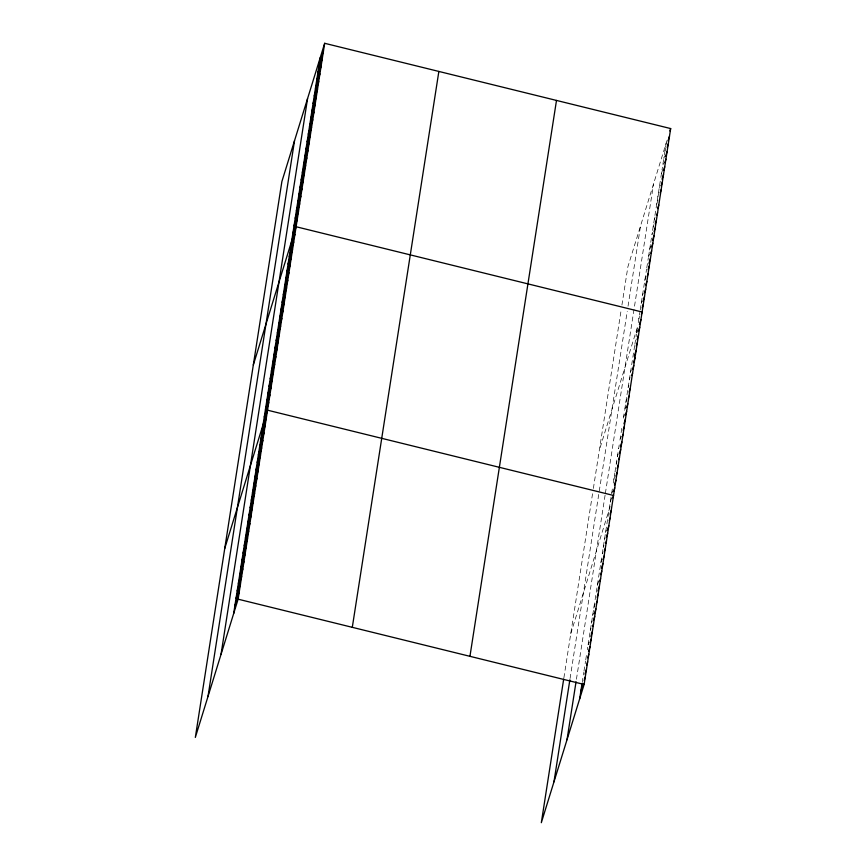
<?xml version="1.0" encoding="UTF-8"?>
<svg xmlns="http://www.w3.org/2000/svg" width="866" height="866" viewBox="0 0 866 866"><rect width="100%" height="100%" fill="white"/><g stroke="black" fill="none" stroke-linecap="round" stroke-linejoin="round"><path stroke-width="0.65" stroke-dasharray="4.33 3.25" d="M563.896 677.797L592.777 492.289M593.372 488.467L621.333 308.848M621.929 305.027L627.882 266.815L666.961 140.573M570.066 678.511L627.244 311.295M628.034 306.207L640.537 225.95M576.431 679.247L605.172 494.67M605.366 493.404L653.57 183.841M582.212 682.484L583.781 672.406M583.976 671.139L585.546 661.061M585.741 659.805L586.726 653.505M587.31 649.727L587.711 647.205M588.101 644.683L588.88 639.638M589.281 637.127L601.838 556.481M611.071 497.116L602.032 555.225L602.768 552.822M611.667 493.295L612.663 486.93M613.258 483.109L614.849 472.923M618.021 452.539L615.044 471.645L615.78 469.242M619.212 444.897L618.616 448.718L619.352 446.315M621.788 428.334L619.807 441.065L621.29 436.269M623.368 418.137L624.559 410.495M624.765 409.217L626.746 396.487M634.681 345.523L626.941 395.21L627.688 392.807M634.875 344.257L636.467 334.06M636.662 332.782L637.657 326.417L599.315 450.255M638.253 322.596L639.833 312.41M640.234 309.855L646.577 269.088M646.783 267.821L648.363 257.624M648.558 256.358L650.55 243.617M650.745 242.339L651.741 235.974M660.271 181.189L651.936 234.697L652.683 232.294M660.855 177.368L662.447 167.181M663.637 159.539L662.642 165.904L663.388 163.501M666.214 142.977L663.832 158.261L664.579 155.858M665.023 150.619L665.77 148.216M661.451 173.546L662.566 169.953M659.448 187.63L660.195 185.237M657.889 196.474L659.372 191.678M656.699 204.127L658.182 199.321M654.317 219.412L655.053 217.009M653.126 227.054L653.873 224.651M649.554 249.982L650.669 246.377M648.731 256.423L649.478 254.03M644.791 280.552L646.285 275.756M642.41 295.847L643.157 293.444M641.219 303.49L641.966 301.087M638.848 318.775L639.584 316.371M636.835 332.858L637.582 330.466M630.513 372.283L631.26 369.879M629.322 379.925L630.069 377.522M628.131 387.567L628.878 385.164M625.75 402.852L626.865 399.248M624.938 409.293L625.674 406.89M623.747 416.936L624.483 414.543M617.426 456.36L618.162 453.957M616.235 464.003L616.971 461.6M613.853 479.288L614.968 475.683M611.84 493.371L612.587 490.979M610.281 502.215L611.764 497.42M570.759 633.696L610.573 505.062M605.561 532.536L606.308 530.144M604.381 540.103L605.128 537.699M603.201 547.658L603.948 545.266M600.852 562.781L601.967 559.176M597.323 585.459L598.807 580.664M593.795 608.138L595.278 603.342M592.615 615.704L593.351 613.301M591.435 623.26L592.182 620.857M590.255 630.827L591.002 628.424M588.274 644.737L589.021 642.345"/><path stroke-width="1.3" d="M207.981 696.567L294.527 140.671M221.014 654.458L307.56 98.572M233.658 613.593L320.214 57.697M324.674 43.3L281.883 181.535L195.326 737.431L238.118 599.185L324.674 43.3L670.674 128.569L584.117 684.465L541.326 822.7L563.69 679.063M352.3 627.33L438.856 71.445M469.946 656.32L556.492 100.434M553.98 781.836L569.871 679.778M567.013 739.726L576.042 681.769M579.668 698.862L582.017 683.739M319.024 65.351L323.483 50.942M317.833 72.993L322.293 58.585M316.642 80.635L321.102 66.227M315.451 88.278L319.911 73.87M314.261 95.92L318.72 81.512M313.07 103.563L317.53 89.166M311.879 111.205L316.339 96.808M310.688 118.848L315.148 104.45M309.498 126.49L313.957 112.093M308.307 134.133L312.767 119.735M307.116 141.786L311.576 127.378M305.925 149.428L310.385 135.02M304.745 157.071L309.194 142.663M303.555 164.713L308.004 150.305M302.364 172.356L306.824 157.948M301.173 179.998L305.633 165.601M299.982 187.641L304.442 173.243M298.792 195.283L303.252 180.886M297.601 202.925L302.061 188.528M296.41 210.568L300.87 196.171M295.219 218.21L299.679 203.813M294.029 225.864L298.489 211.456M292.838 233.506L297.298 219.098M253.316 364.987L296.107 226.74L642.117 312.02L641.37 314.412M290.456 248.791L294.916 234.383M289.266 256.433L293.726 242.025M288.075 264.076L292.535 249.679M286.884 271.718L291.344 257.321M285.704 279.361L290.153 264.964M284.513 287.003L288.963 272.606M283.323 294.646L287.772 280.248M282.132 302.288L286.592 287.891M280.941 309.941L285.401 295.533M279.75 317.584L284.21 303.176M278.56 325.226L283.02 310.818M277.369 332.869L281.829 318.461M276.178 340.511L280.638 326.103M274.987 348.154L279.447 333.756M273.797 355.796L278.257 341.399M272.606 363.439L277.066 349.041M271.415 371.081L275.875 356.684M270.224 378.723L274.684 364.326M269.034 386.377L273.494 371.969M267.843 394.019L272.303 379.611M266.652 401.662L271.112 387.254M265.472 409.304L269.921 394.896M264.282 416.947L268.731 402.538M224.749 548.427L267.551 410.192L613.55 495.46L612.803 497.863M261.911 432.145L266.371 417.748M260.731 439.712L265.191 425.303M259.551 447.267L264.011 432.87M258.382 454.834L262.842 440.426M257.202 462.39L261.662 447.982M256.022 469.946L260.482 455.548M254.842 477.512L259.302 463.104M253.673 485.068L258.133 470.671M252.493 492.635L256.953 478.227M251.313 500.191L255.773 485.783M250.144 507.747L254.593 493.349M248.964 515.313L253.424 500.905M247.784 522.869L252.244 508.472M246.604 530.425L251.064 516.028M245.435 537.992L249.884 523.584M244.255 545.548L248.715 531.15M243.075 553.114L247.535 538.706M241.895 560.67L246.355 546.273M240.726 568.226L245.175 553.829M239.546 575.793L244.006 561.385M238.367 583.348L242.826 568.951M237.187 590.915L241.646 576.507M236.017 598.471L240.477 584.074M234.838 606.027L239.297 591.63M669.927 130.972L670.674 128.569M668 141.017L669.483 136.211M667.177 147.458L668.292 143.853M665.618 156.302L667.101 151.507M664.796 162.743L665.911 159.149M663.605 170.386L664.72 166.792M662.046 179.23L663.529 174.434M661.234 185.681L662.338 182.076M660.412 192.122L661.159 189.719M657.662 208.609L658.777 205.004M656.839 215.049L657.586 212.646M655.281 223.893L656.396 220.289M654.09 231.536L655.205 227.942M652.531 240.38L654.014 235.584M651.708 246.821L652.823 243.227M650.886 253.273L651.633 250.869M648.959 263.307L650.442 258.512M648.136 269.759L649.251 266.154M647.324 276.2L648.06 273.797M645.755 285.044L646.87 281.439M644.564 292.686L645.679 289.082M643.005 301.53L644.488 296.724M642.193 307.971L643.297 304.367M639.433 324.458L640.927 319.662M638.621 330.899L639.736 327.305M637.051 339.743L638.545 334.947M636.239 346.194L637.354 342.59M634.302 356.229L636.164 350.232M633.49 362.681L634.973 357.875M632.667 369.122L633.782 365.517M631.844 375.563L632.591 373.159M629.095 392.049L630.21 388.455M628.283 398.49L629.019 396.098M626.713 407.334L627.828 403.74M625.523 414.976L626.638 411.382M623.964 423.82L625.447 419.025M623.141 430.272L624.256 426.667M622.329 436.713L623.065 434.31M620.392 446.759L621.885 441.952M619.58 453.199L620.695 449.595M618.757 459.64L619.504 457.237M617.198 468.484L618.313 464.88M616.007 476.127L617.122 472.533M614.449 484.971L615.932 480.175M613.626 491.412L614.741 487.818M610.086 514.177L611.19 510.583M609.274 520.542L610.021 518.139M607.358 530.501L608.841 525.694M606.546 536.855L607.661 533.261M605.745 543.22L606.492 540.817M604.197 551.978L605.312 548.384M603.017 559.544L604.132 555.94M601.469 568.302L602.952 563.495M600.668 574.656L601.783 571.062M599.857 581.021L600.603 578.618M597.941 590.98L599.424 586.185M597.129 597.345L598.244 593.74M596.328 603.699L597.075 601.296M594.412 613.658L595.895 608.863M593.6 620.024L594.715 616.419M592.799 626.378L593.535 623.975M590.872 636.337L592.366 631.541M590.071 642.702L591.186 639.097M588.523 651.459L590.006 646.664M587.711 657.824L588.826 654.22M586.542 665.38L587.657 661.776M584.994 674.138L586.477 669.342M580.837 691.306L583.067 684.097M584.182 680.503L585.297 676.898M238.118 599.185L584.117 684.465"/></g></svg>
